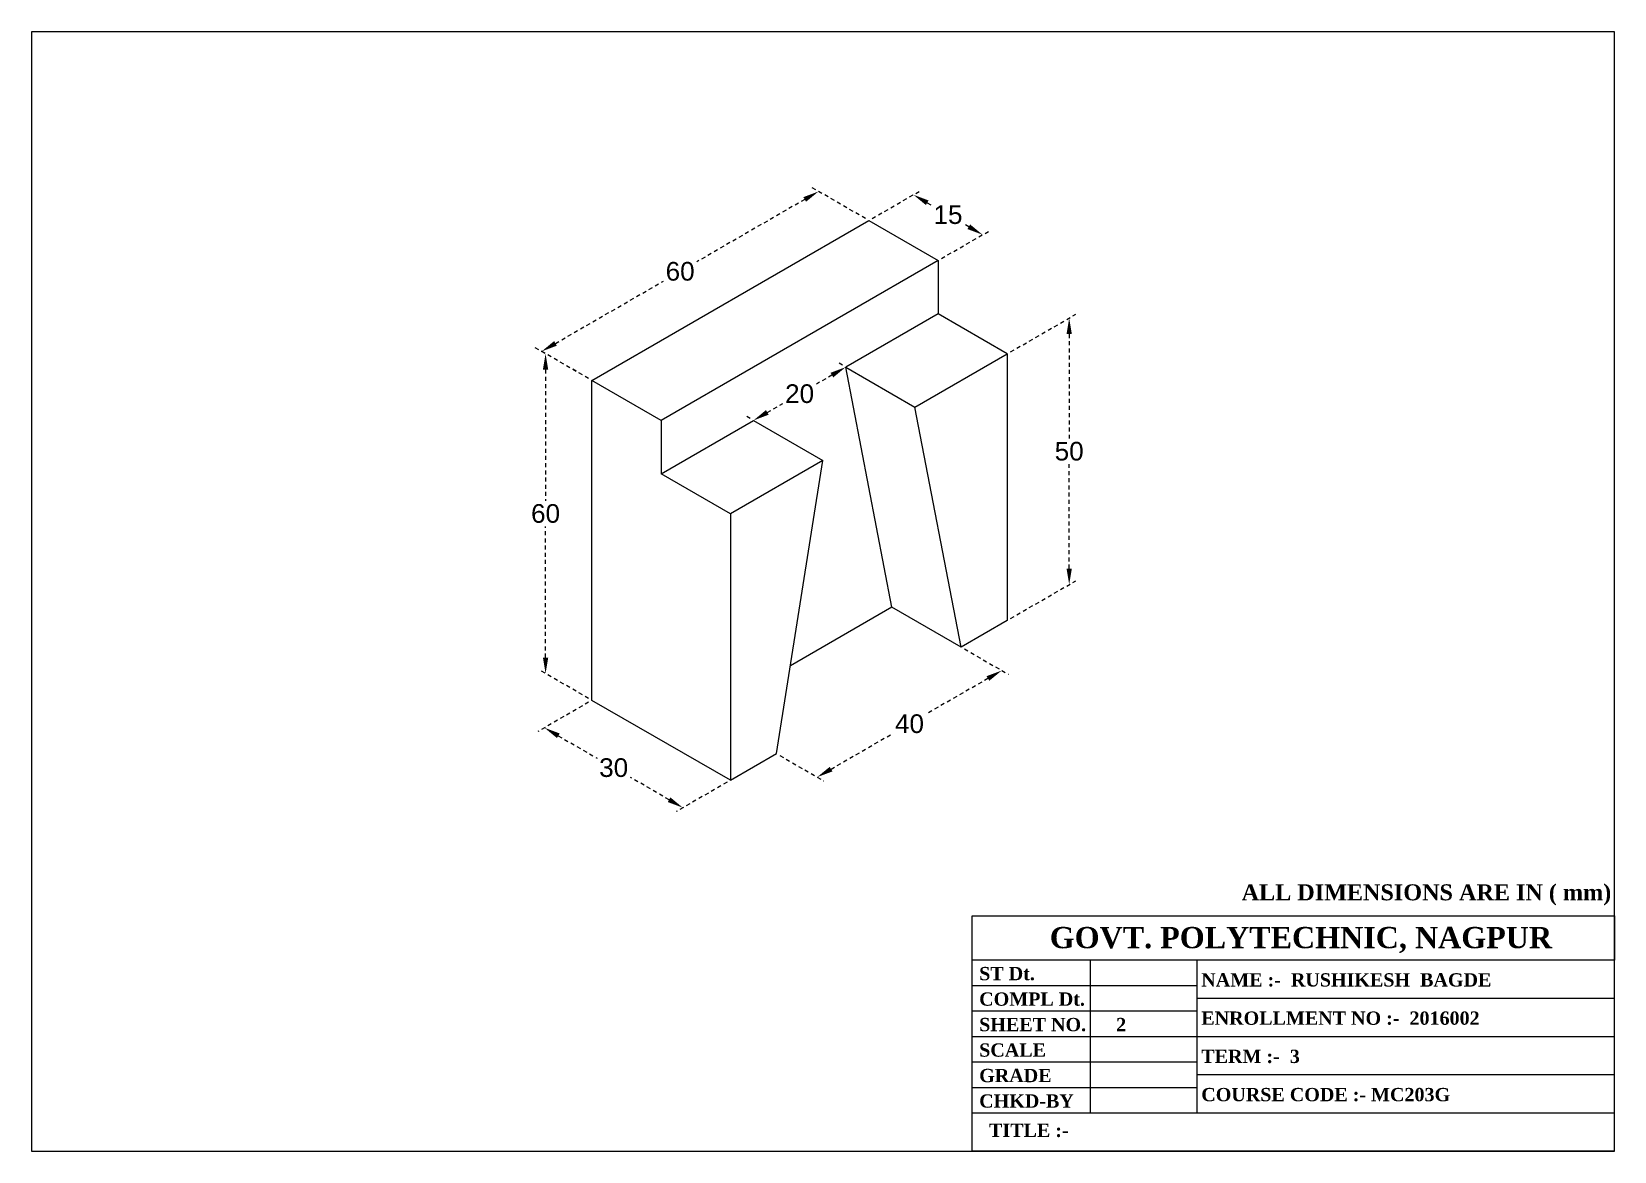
# Model space of a CAD drawing. Header units: millimetres. Extents: x -148 to 149, y 68 to 278.
import ezdxf

# ---------------------------------------------------------------- set-up
doc = ezdxf.new("R2010")
doc.units = ezdxf.units.MM
doc.linetypes.add('JIS_02_0.7', pattern=[1.35, 0.75, -0.6])
doc.styles.get("Standard").update_dxf_attribs({"font": 'arial.ttf'})
doc.dimstyles.new('ISO-25', dxfattribs={"dimtxt": 3.5, "dimasz": 3, "dimexe": 1.25, "dimexo": 0.625, "dimtad": 1, "dimtih": 1, "dimtoh": 1, "dimdsep": 46, "dimtxsty": 'Standard', "dimcen": 2.5, "dimadec": 0, "dimazin": 0, "dimtfac": 1, "dimtmove": 0, "dimatfit": 3, "dimfxl": 1, "dimarcsym": 0})

# ---------------------------------------------------------------- blocks, each defined once
blk = doc.blocks.new('*D3')
at = {"color": 0, "linetype": 'JIS_02_0.7', "lineweight": -2, "transparency": 16777216}
for p, q in [((35.49, 218.31), (47.73, 225.38)), ((46.48, 221.66), (46.48, 202.07)), ((46.48, 177.66), (46.48, 197.25)), ((35.49, 168.31), (47.73, 175.38))]:
    blk.add_line(p, q, dxfattribs=at)
at = {"color": 0, "transparency": 16777216}
for points in [[(45.98, 221.66), (46.98, 221.66), (46.48, 224.66)], [(45.98, 177.66), (46.98, 177.66), (46.48, 174.66)]]:
    blk.add_solid(points, dxfattribs=at)
at = {"layer": 'Defpoints', "color": 0, "transparency": 16777216}
for p in [(34.86, 217.95), (46.48, 174.66), (34.86, 167.95)]:
    blk.add_point(p, dxfattribs=at)
at = {"color": 0, "transparency": 16777216, "insert": (46.48, 199.66), "char_height": 3.5, "attachment_point": 5}
blk.add_mtext('50', dxfattribs=at)
blk = doc.blocks.new('*D4')
at = {"color": 0, "linetype": 'JIS_02_0.7', "lineweight": -2, "transparency": 16777216}
for p, q in [((-43.7, 213.31), (-53.03, 218.7)), ((-51.78, 214.98), (-51.78, 190.39)), ((-51.78, 160.98), (-51.78, 185.57)), ((-43.7, 153.31), (-53.03, 158.7))]:
    blk.add_line(p, q, dxfattribs=at)
at = {"color": 0, "transparency": 16777216}
for points in [[(-52.28, 214.98), (-51.28, 214.98), (-51.78, 217.98)], [(-52.28, 160.98), (-51.28, 160.98), (-51.78, 157.98)]]:
    blk.add_solid(points, dxfattribs=at)
at = {"layer": 'Defpoints', "color": 0, "transparency": 16777216}
for p in [(-43.08, 212.95), (-51.78, 157.98), (-43.08, 152.95)]:
    blk.add_point(p, dxfattribs=at)
at = {"color": 0, "transparency": 16777216, "insert": (-51.78, 187.98), "char_height": 3.5, "attachment_point": 5}
blk.add_mtext('60', dxfattribs=at)
blk = doc.blocks.new('*D5')
at = {"color": 0, "linetype": 'JIS_02_0.7', "lineweight": -2, "transparency": 16777216}
for p, q in [((-3.15, 246.9), (-23.4, 235.21)), ((8.26, 243.31), (-1.8, 249.12)), ((-49.92, 219.9), (-29.67, 231.59)), ((-43.7, 213.31), (-53.77, 219.12))]:
    blk.add_line(p, q, dxfattribs=at)
at = {"color": 0, "transparency": 16777216}
for points in [[(-3.4, 247.33), (-2.9, 246.47), (-0.55, 248.4)], [(-50.17, 220.33), (-49.67, 219.47), (-52.52, 218.4)]]:
    blk.add_solid(points, dxfattribs=at)
at = {"layer": 'Defpoints', "color": 0, "transparency": 16777216}
for p in [(-0.55, 248.4), (8.88, 242.95), (-43.08, 212.95)]:
    blk.add_point(p, dxfattribs=at)
at = {"color": 0, "transparency": 16777216, "insert": (-26.53, 233.4), "char_height": 3.5, "attachment_point": 5}
blk.add_mtext('60', dxfattribs=at)
blk = doc.blocks.new('*D6')
at = {"color": 0, "linetype": 'JIS_02_0.7', "lineweight": -2, "transparency": 16777216}
for p, q in [((-43.7, 152.59), (-53.24, 147.09)), ((-49.39, 146.31), (-42.12, 142.11)), ((-28.6, 134.31), (-35.87, 138.51)), ((-17.72, 137.59), (-27.26, 132.09))]:
    blk.add_line(p, q, dxfattribs=at)
at = {"color": 0, "transparency": 16777216}
for points in [[(-49.14, 146.74), (-49.64, 145.88), (-51.99, 147.81)], [(-28.35, 134.74), (-28.85, 133.88), (-26.01, 132.81)]]:
    blk.add_solid(points, dxfattribs=at)
at = {"layer": 'Defpoints', "color": 0, "transparency": 16777216}
for p in [(-43.08, 152.95), (-51.99, 147.81), (-17.1, 137.95)]:
    blk.add_point(p, dxfattribs=at)
at = {"color": 0, "transparency": 16777216, "insert": (-39, 140.31), "char_height": 3.5, "attachment_point": 5}
blk.add_mtext('30', dxfattribs=at)
blk = doc.blocks.new('*D7')
at = {"color": 0, "linetype": 'JIS_02_0.7', "lineweight": -2, "transparency": 16777216}
for p, q in [((26.83, 162.59), (35.08, 157.83)), ((31.23, 157.05), (19.7, 150.4)), ((1.79, 140.05), (13.31, 146.71)), ((-7.81, 142.59), (0.44, 137.83))]:
    blk.add_line(p, q, dxfattribs=at)
at = {"color": 0, "transparency": 16777216}
for points in [[(30.98, 157.48), (31.48, 156.62), (33.83, 158.55)], [(1.54, 140.48), (2.04, 139.62), (-0.81, 138.55)]]:
    blk.add_solid(points, dxfattribs=at)
at = {"layer": 'Defpoints', "color": 0, "transparency": 16777216}
for p in [(26.2, 162.95), (33.83, 158.55), (-8.44, 142.95)]:
    blk.add_point(p, dxfattribs=at)
at = {"color": 0, "transparency": 16777216, "insert": (16.51, 148.55), "char_height": 3.5, "attachment_point": 5}
blk.add_mtext('40', dxfattribs=at)
blk = doc.blocks.new('*D8')
at = {"color": 0, "linetype": 'JIS_02_0.7', "lineweight": -2, "transparency": 16777216}
for p, q in [((1.95, 213.95), (-0.95, 212.27)), ((3.93, 215.81), (3.3, 216.17)), ((-10.17, 206.95), (-7.26, 208.63)), ((-13.39, 205.81), (-14.02, 206.17))]:
    blk.add_line(p, q, dxfattribs=at)
at = {"color": 0, "transparency": 16777216}
for points in [[(1.7, 214.39), (2.2, 213.52), (4.55, 215.45)], [(-10.42, 207.39), (-9.92, 206.52), (-12.77, 205.45)]]:
    blk.add_solid(points, dxfattribs=at)
at = {"layer": 'Defpoints', "color": 0, "transparency": 16777216}
for p in [(4.55, 215.45), (4.55, 215.45), (-12.77, 205.45)]:
    blk.add_point(p, dxfattribs=at)
at = {"color": 0, "transparency": 16777216, "insert": (-4.11, 210.45), "char_height": 3.5, "attachment_point": 5}
blk.add_mtext('20', dxfattribs=at)
blk = doc.blocks.new('*D9')
at = {"color": 0, "linetype": 'JIS_02_0.7', "lineweight": -2, "transparency": 16777216}
for p, q in [((9.51, 243.31), (18.49, 248.5)), ((19.84, 246.28), (20.76, 245.75)), ((22.5, 235.81), (31.48, 241)), ((27.64, 241.78), (26.72, 242.31))]:
    blk.add_line(p, q, dxfattribs=at)
at = {"color": 0, "transparency": 16777216}
for points in [[(20.09, 246.71), (19.59, 245.85), (17.24, 247.78)], [(27.89, 242.21), (27.39, 241.35), (30.23, 240.28)]]:
    blk.add_solid(points, dxfattribs=at)
at = {"layer": 'Defpoints', "color": 0, "transparency": 16777216}
for p in [(8.88, 242.95), (30.23, 240.28), (21.87, 235.45)]:
    blk.add_point(p, dxfattribs=at)
at = {"color": 0, "transparency": 16777216, "insert": (23.74, 244.03), "char_height": 3.5, "attachment_point": 5}
blk.add_mtext('15', dxfattribs=at)

msp = doc.modelspace()

# ---------------------------------------------------------------- linework, layer by layer
for p, q in [((-148.219, 278.366), (-148.219, 68.366)), ((148.781, 278.366), (-148.219, 278.366)), ((148.781, 68.366), (148.781, 278.366)), ((-43.078, 212.953), (8.883, 242.953)), ((8.883, 242.953), (21.874, 235.453)), ((21.874, 235.453), (-30.088, 205.453)), ((21.874, 235.453), (21.874, 225.453)), ((21.874, 225.453), (4.553, 215.453)), ((34.864, 217.953), (21.874, 225.453)), ((17.543, 207.953), (34.864, 217.953)), ((34.864, 217.953), (34.864, 167.953)), ((4.553, 215.453), (17.543, 207.953)), ((13.213, 170.453), (4.553, 215.453)), ((-43.078, 152.953), (-43.078, 212.953)), ((-30.088, 205.453), (-43.078, 212.953)), ((26.204, 162.953), (17.543, 207.953)), ((-30.088, 205.453), (-30.088, 195.453)), ((-30.088, 195.453), (-12.768, 205.453)), ((-12.768, 205.453), (0.223, 197.953)), ((0.223, 197.953), (-17.098, 187.953)), ((-8.437, 142.953), (0.223, 197.953)), ((-17.098, 187.953), (-30.088, 195.453)), ((-17.098, 187.953), (-17.098, 137.953)), ((13.213, 170.453), (-5.839, 159.453)), ((26.204, 162.953), (13.213, 170.453)), ((34.864, 167.953), (26.204, 162.953)), ((-17.098, 137.953), (-43.078, 152.953)), ((-17.098, 137.953), (-8.437, 142.953)), ((28.301, 68.366), (28.301, 112.566)), ((28.301, 112.566), (148.781, 112.566)), ((148.781, 112.566), (148.781, 104.196)), ((148.781, 104.196), (28.301, 104.196)), ((50.481, 75.516), (50.481, 104.196)), ((70.491, 75.516), (70.491, 104.196)), ((70.491, 99.416), (28.301, 99.416)), ((148.781, 97.026), (70.491, 97.026)), ((70.491, 94.636), (28.301, 94.636)), ((70.491, 89.856), (28.301, 89.856)), ((148.781, 89.856), (28.301, 89.856)), ((70.491, 85.076), (28.301, 85.076)), ((70.491, 80.296), (28.301, 80.296)), ((148.781, 82.686), (70.491, 82.686)), ((148.781, 75.516), (28.301, 75.516)), ((-148.219, 68.366), (148.781, 68.366)), ((148.781, 68.366), (28.301, 68.366))]:
    msp.add_line(p, q)

# ---------------------------------------------------------------- texts
at = {"insert": (78.836, 118.445), "char_height": 3, "attachment_point": 1}
msp.add_mtext('{\\fTimes New Roman|b1|i0|c0|p18;ALL DIMENSIONS ARE IN ( mm) }', dxfattribs=at)
at = {"attachment_point": 1}
for s, width, insert, char_height in [('{\\fTimes New Roman|b1|i0|c0|p18;GOVT. POLYTECHNIC, NAGPUR}', 98.50963, (42.826, 110.45), 3.9838), ('{\\fTimes New Roman|b1|i0|c0|p18;ST Dt.}', 23.16376, (29.589, 102.949), 2.4899), ('{\\fTimes New Roman|b1|i0|c0|p18;NAME :-  RUSHIKESH  BAGDE}', 61.02274, (71.268, 101.765), 2.4899), ('{\\fTimes New Roman|b1|i0|c0|p18;COMPL Dt.}', 23.16376, (29.589, 98.169), 2.4899), ('{\\fTimes New Roman|b1|i0|c0|p18;SHEET NO.      2}', 31.75025, (29.589, 93.389), 2.4899), ('{\\fTimes New Roman|b1|i0|c0|p18;ENROLLMENT NO :-  2016002}', 56.38695, (71.268, 94.595), 2.4899), ('{\\fTimes New Roman|b1|i0|c0|p18;SCALE}', 23.16376, (29.589, 88.609), 2.4899), ('{\\fTimes New Roman|b1|i0|c0|p18;TERM :-  3}', 38.48764, (71.268, 87.425), 2.4899), ('{\\fTimes New Roman|b1|i0|c0|p18;GRADE}', 23.16376, (29.589, 83.829), 2.4899), ('{\\fTimes New Roman|b1|i0|c0|p18;COURSE CODE :- MC203G}', 52.48042, (71.268, 80.255), 2.4899), ('{\\fTimes New Roman|b1|i0|c0|p18;CHKD-BY}', 23.16376, (29.589, 79.049), 2.4899), ('{\\fTimes New Roman|b1|i0|c0|p18;TITLE :-}', 23.16376, (31.436, 73.547), 2.4899)]:
    msp.add_mtext_dynamic_manual_height_columns(s, width=width, gutter_width=12.5, heights=[0], dxfattribs=dict(at, insert=insert, char_height=char_height))

# ---------------------------------------------------------------- dimensions: what is measured, and where the dimension line sits
for p1, p2, distance, picture, middle in [((-43.078, 212.953), (8.883, 242.953), 9.437, '*D5', (-26.534, 233.401)), ((8.883, 242.953), (21.874, 235.453), 8.36, '*D9', (23.739, 244.029)), ((-12.768, 205.453), (4.553, 215.453), 0, '*D8', (-4.107, 210.453)), ((-8.437, 142.953), (26.204, 162.953), -7.625, '*D7', (16.508, 148.551)), ((-17.098, 137.953), (-43.078, 152.953), 8.908, '*D6', (-38.996, 140.309))]:
    dim = msp.add_aligned_dim(p1=p1, p2=p2, distance=distance, dimstyle='ISO-25')
    dim.commit()
    dim.dimension.update_dxf_attribs({"geometry": picture, "text_midpoint": middle})
for base, p1, p2, picture, middle in [((46.477, 174.657), (34.864, 217.953), (34.864, 167.953), '*D3', (46.477, 199.657)), ((-51.784, 157.979), (-43.078, 212.953), (-43.078, 152.953), '*D4', (-51.784, 187.979))]:
    dim = msp.add_linear_dim(base=base, p1=p1, p2=p2, angle=90, dimstyle='ISO-25')
    dim.commit()
    dim.dimension.update_dxf_attribs({"geometry": picture, "text_midpoint": middle})

doc.saveas('drawing.dxf')
